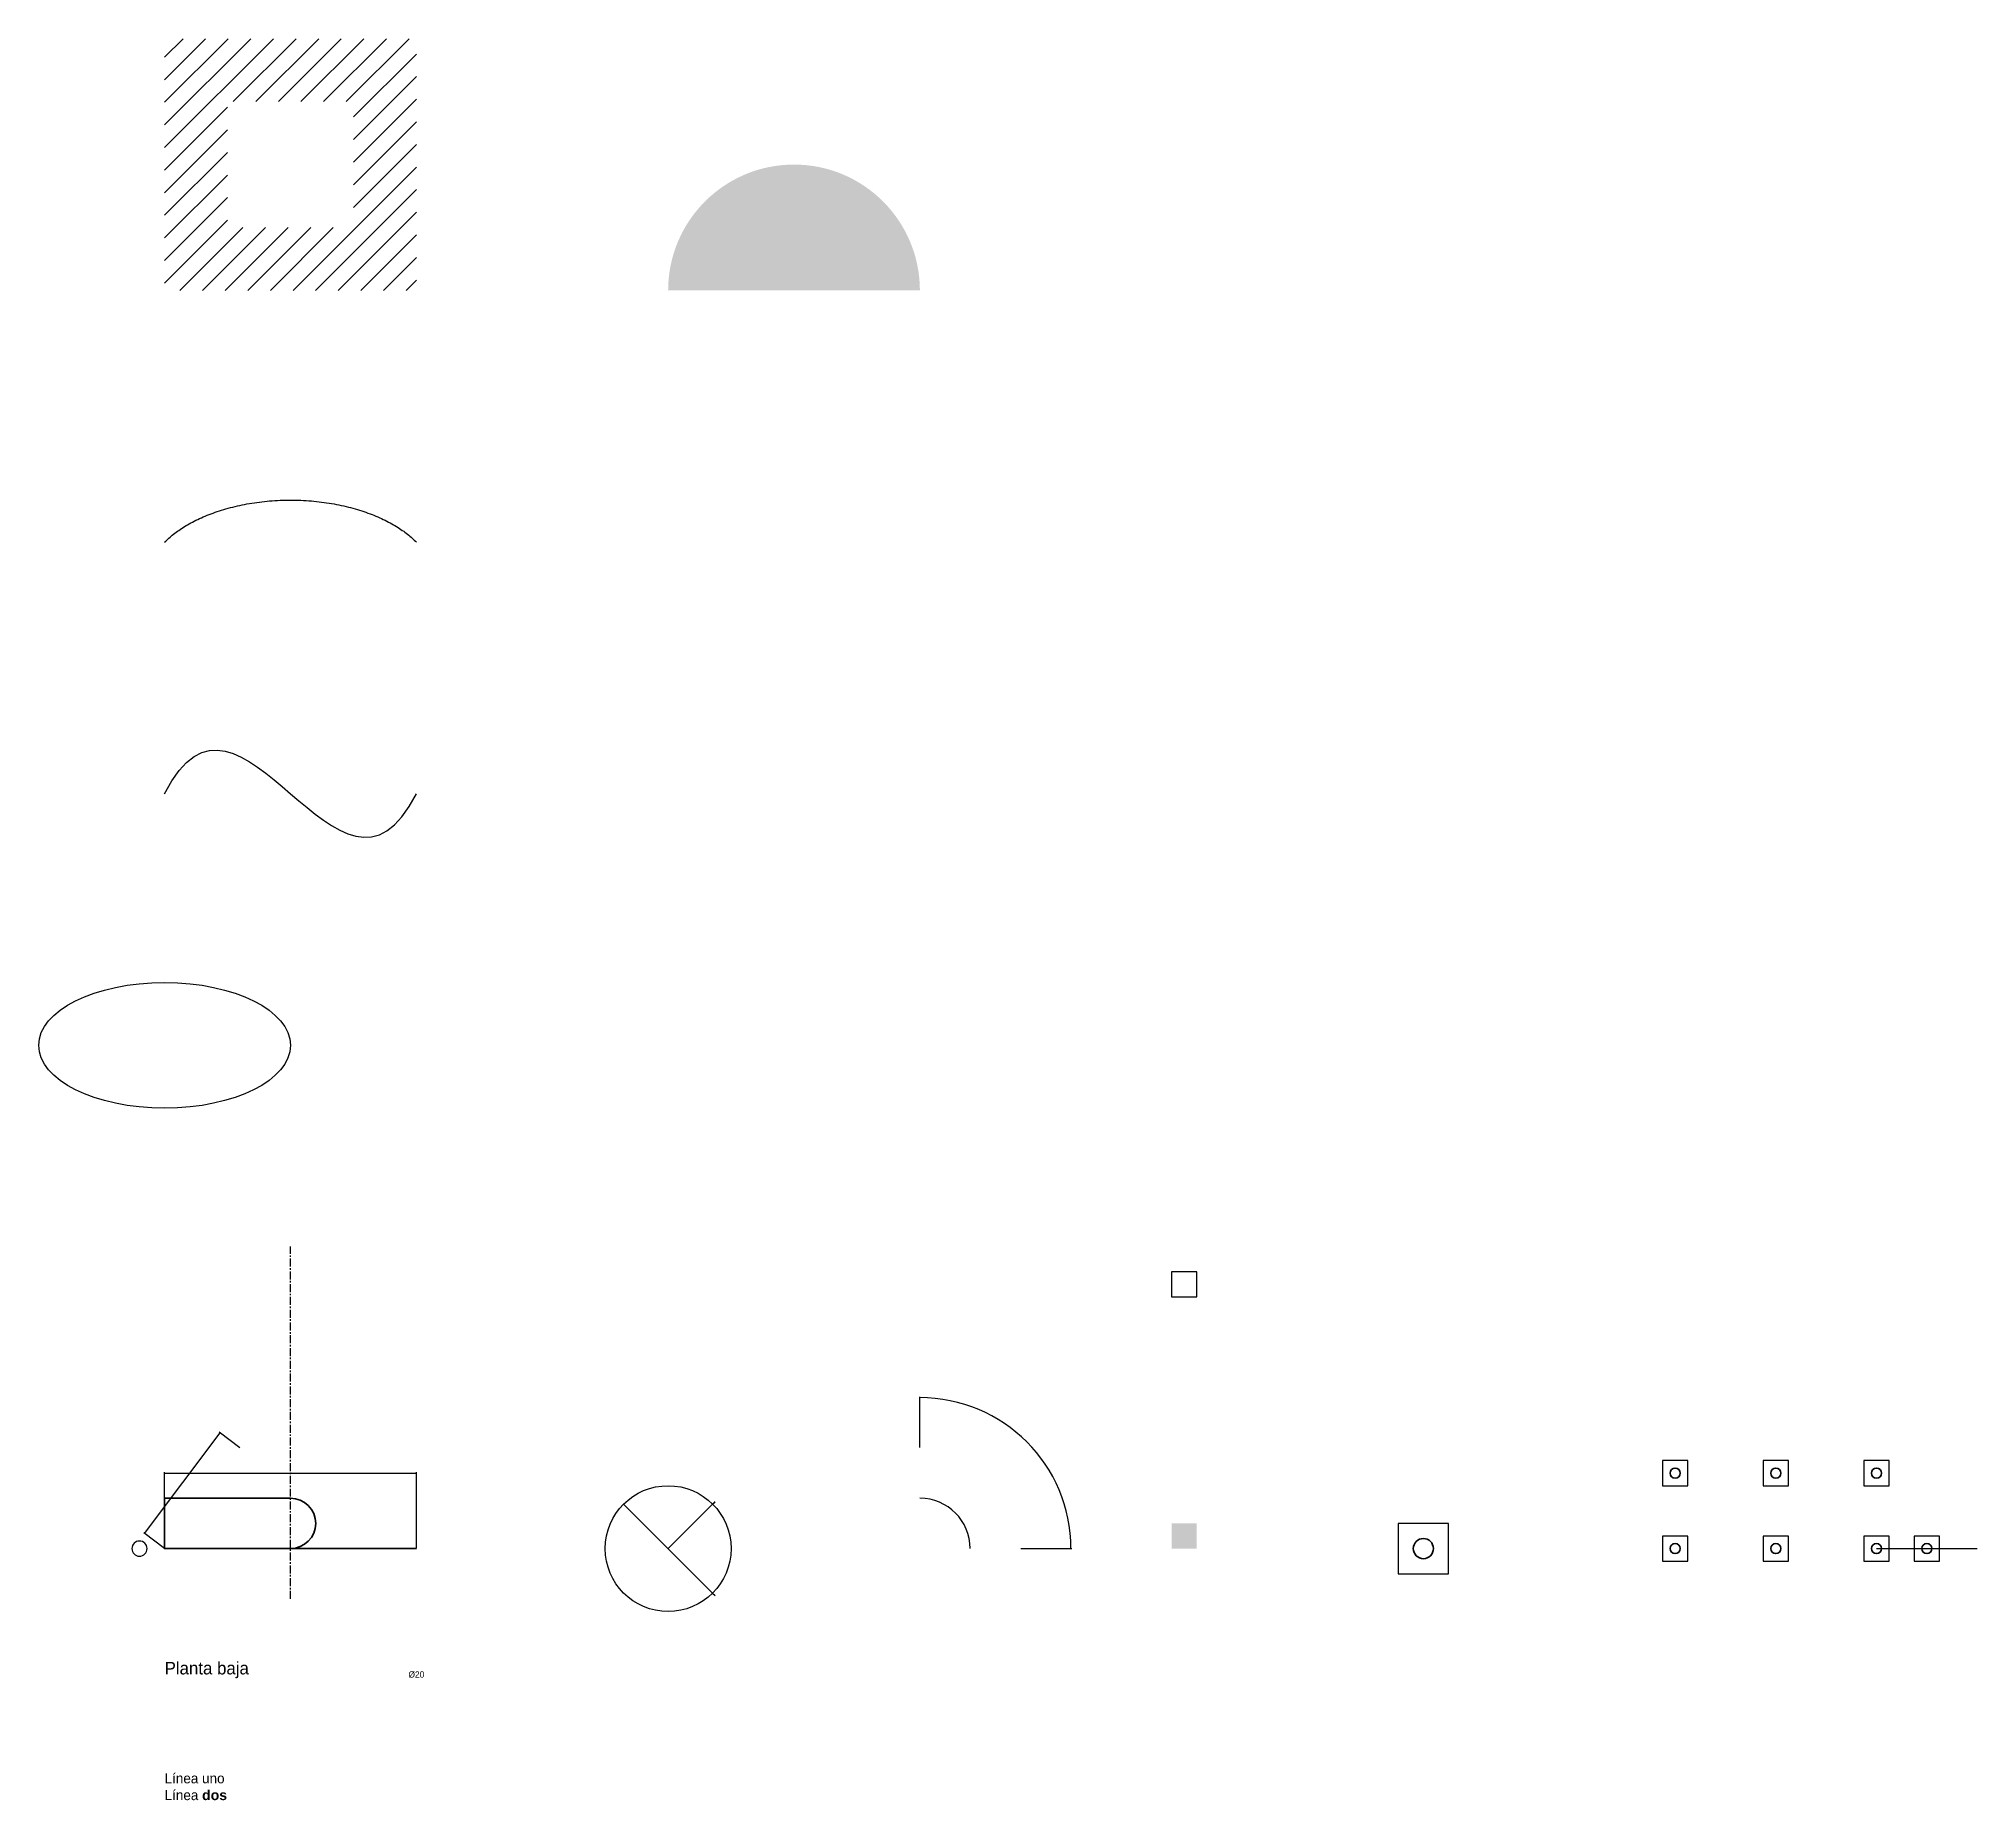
# Model space of a CAD drawing. Header units: millimetres. Extents: x -50 to 720, y -100 to 600.
import ezdxf
from ezdxf.enums import TextEntityAlignment as Align

# ---------------------------------------------------------------- set-up
doc = ezdxf.new("R2010")
doc.units = ezdxf.units.MM
doc.linetypes.add('CENTER', pattern=[5.08, 3.175, -0.635, 0.635, -0.635])
doc.layers.add('Ejes', color=5, linetype='CENTER')
doc.layers.add('Fachada', color=7, linetype='Continuous', true_color=0x1f6fb5)
doc.layers.add('Muros', color=1, linetype='Continuous', lineweight=50)
doc.styles.add('OpenSansCondensed-Light', font='OpenSansCondensed-Light.ttf')
doc.dimstyles.new('EZDXF', dxfattribs={"dimtxt": 0.25, "dimasz": 0.175, "dimexe": 0.375, "dimexo": 0.125, "dimgap": 0.1, "dimtad": 1, "dimlfac": 100, "dimzin": 12, "dimdsep": 46, "dimtxsty": 'OpenSansCondensed-Light', "dimblk": 'ARCHTICK', "dimcen": 2.5, "dimazin": 3, "dimtfac": 0.5, "dimtmove": 2, "dimatfit": 3})

# ---------------------------------------------------------------- blocks, each defined once
blk = doc.blocks.new('Silla', base_point=(5, 5))
blk.add_lwpolyline([(0, 0), (10, 0), (10, 10), (0, 10)], close=True)
at = {"layer": 'Muros'}
blk.add_circle((5, 5), 2, dxfattribs=at)
blk = doc.blocks.new('Mesa')
blk.add_line((-20, 0), (20, 0))
blk.add_blockref('Silla', (0, 0))
blk = doc.blocks.new('_ARCHTICK')
at = {"color": 0, "linetype": 'BYBLOCK', "const_width": 0.15}
blk.add_lwpolyline([(-0.5, -0.5), (0.5, 0.5)], dxfattribs=at)

msp = doc.modelspace()

# ---------------------------------------------------------------- hatches: boundary and pattern name
h = msp.add_hatch()
h.set_pattern_fill('ANSI31', scale=2)
h.paths.add_polyline_path([(0, 500), (100, 500), (100, 600), (0, 600)])
h.paths.add_polyline_path([(25, 525), (75, 525), (75, 575), (25, 575)])
h = msp.add_hatch(color=7)
h.dxf.hatch_style = 1
edge = h.paths.add_edge_path()
edge.add_line((200, 500), (300, 500))
edge.add_arc((250, 500), 50, 0, 180)

# ---------------------------------------------------------------- linework, layer by layer
msp.add_circle((200, 0), 25)
at = {"extrusion": (0, 0, -1)}
msp.add_circle((10, 0, 5), 3, dxfattribs=at)
msp.add_arc((300, 0), 20, 0, 90)
msp.add_ellipse((0, 200), major_axis=(50, 0), ratio=0.5)
msp.add_rational_spline([(0, 400), (50, 450), (100, 400)], [1, 0.5, 1], degree=2)
msp.add_open_spline([(0, 300), (30, 360), (70, 240), (100, 300)], degree=3)
msp.add_point((0, 0))
msp.add_solid([(400, 0), (410, 0), (400, 10), (410, 10)])
msp.add_3dface([(400, 100), (410, 100), (410, 110, 5), (400, 110, 5)])
at = {"layer": 'Ejes'}
msp.add_line((50, -20), (50, 120), dxfattribs=at)
at = {"layer": 'Muros'}
msp.add_line((0, 0), (100, 0), dxfattribs=at)
msp.add_lwpolyline([(0, 0), (50, 0, 1), (50, 20), (0, 20)], format="xyb", close=True, dxfattribs=at)

# ---------------------------------------------------------------- block references
at = {"row_count": 2, "column_count": 3, "row_spacing": 30, "column_spacing": 40}
msp.add_blockref('Silla', (600, 0), dxfattribs=at)
msp.add_blockref('Mesa', (700, 0))
at = {"layer": 'Fachada', "xscale": 2, "yscale": 2, "rotation": 90}
msp.add_blockref('Silla', (500, 0), dxfattribs=at)

# ---------------------------------------------------------------- texts
msp.add_text('%%c20', height=2.5).set_placement((100, -50), align=Align.MIDDLE_CENTER)
at = {"insert": (0, -100), "char_height": 4, "attachment_point": 7}
msp.add_mtext('Línea uno\\PLínea {\\fArial|b1;dos}', dxfattribs=at)
at = {"layer": 'Muros'}
msp.add_text('Planta baja', height=5, dxfattribs=at).set_placement((0, -50))

# ---------------------------------------------------------------- dimensions: what is measured, and where the dimension line sits
msp.add_angular_dim_3p(base=(300, 60), center=(300, 0), p1=(340, 0), p2=(300, 40), dimstyle='EZDXF').render()
msp.add_linear_dim(base=(-8, 6), p1=(0, 0), p2=(30, 40), angle=53.13010235, dimstyle='EZDXF').render()
msp.add_linear_dim(base=(0, 30), p1=(0, 0), p2=(100, 0), dimstyle='EZDXF').render()
msp.add_diameter_dim_2p(p1=(182.32233, 17.67767), p2=(217.67767, -17.67767), dimstyle='EZDXF').render()
msp.add_radius_dim(center=(200, 0), mpoint=(217.67767, 17.67767), dimstyle='EZDXF').render()

doc.saveas('drawing.dxf')
